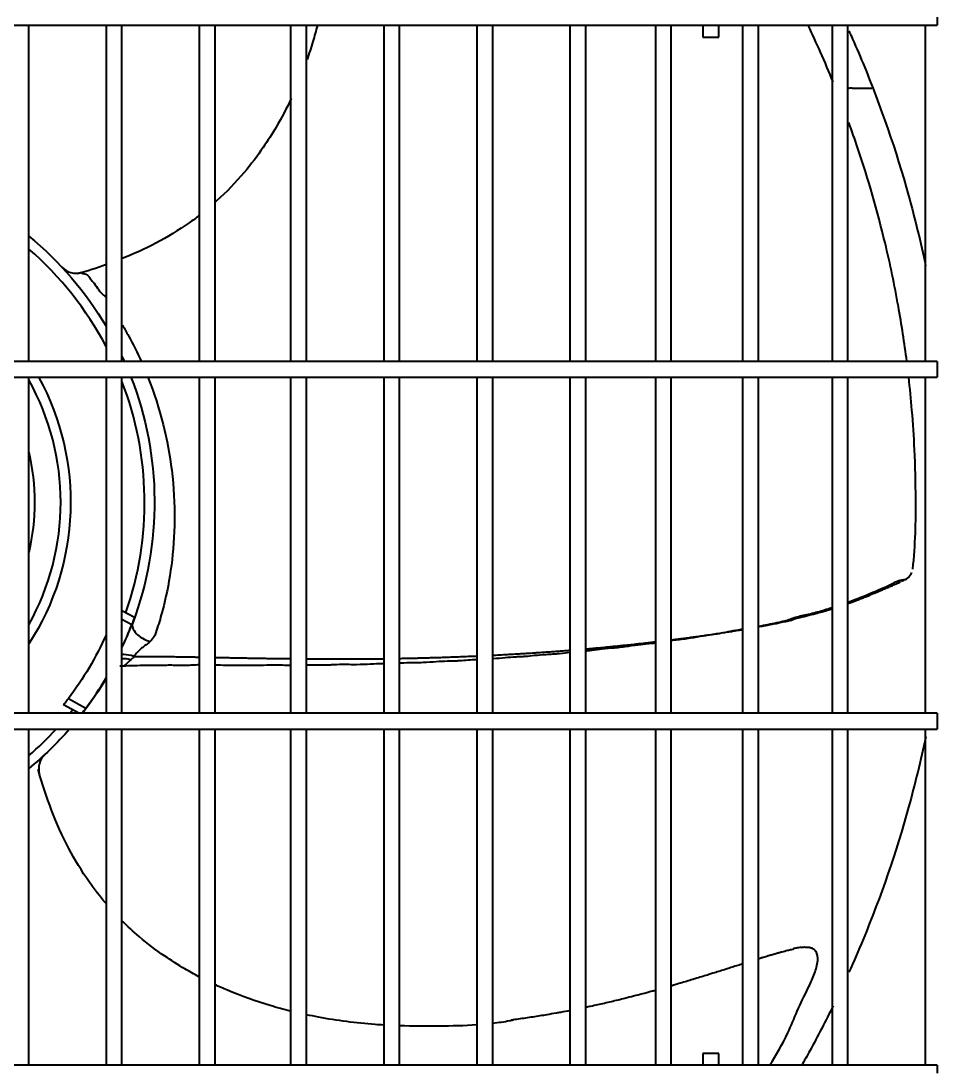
# Model space of a CAD drawing. Extents: x 58467 to 79089, y -33726 to -17391.
# Drawn here: x 72373.29 to 72396.41, y -20431.09 to -20404.65 of the extents above; entities that cross this region are included whole.
import ezdxf

# ---------------------------------------------------------------- set-up
doc = ezdxf.new("R2010")
doc.units = 0
doc.header["$LTSCALE"] = 100
doc.layers.add('+ENTE-ST-DOSEME USTU KONDDRENAJ', color=110, linetype='DOSEMEUSTUKONDENSDRENAJ_LINE', lineweight=40)
doc.linetypes.add('DOSEMEUSTUKONDENSDRENAJ_LINE', pattern='A,300,-40,["CD",Standard,S=15,R=0,X=-35,Y=-7.5],0', length=340)

# ---------------------------------------------------------------- blocks, each defined once
blk = doc.blocks.new('2. KAT SAĞ')
at = {"color": 3}
for p, q in [((54184.216, -33105.638, -3.539), (54184.216, -33105.838, -3.539)), ((54065.854, -33105.838, -3.539), (54184.216, -33105.838, -3.539)), ((54161.297, -33114.317, -3.539), (54161.297, -33105.839, -3.539)), ((54163.246, -33105.839, -3.539), (54163.246, -33114.317, -3.539)), ((54163.646, -33114.317, -3.539), (54163.646, -33105.839, -3.539)), ((54165.596, -33105.839, -3.539), (54165.596, -33114.317, -3.539)), ((54165.996, -33114.317, -3.539), (54165.996, -33105.839, -3.539)), ((54167.903, -33105.839, -3.539), (54167.903, -33114.317, -3.539)), ((54168.303, -33114.317, -3.539), (54168.303, -33105.839, -3.539)), ((54170.252, -33105.839, -3.539), (54170.252, -33114.317, -3.539)), ((54170.652, -33114.317, -3.539), (54170.652, -33105.839, -3.539)), ((54172.602, -33105.839, -3.539), (54172.602, -33114.317, -3.539)), ((54173.002, -33114.317, -3.539), (54173.002, -33105.839, -3.539)), ((54174.951, -33105.839, -3.539), (54174.951, -33114.317, -3.539)), ((54175.351, -33114.317, -3.539), (54175.351, -33105.839, -3.539)), ((54177.108, -33105.839, -3.539), (54177.108, -33114.317, -3.539)), ((54177.508, -33114.317, -3.539), (54177.508, -33105.839, -3.539)), ((54178.308, -33105.838, -3.539), (54178.308, -33106.138, -3.539)), ((54178.708, -33106.138, -3.539), (54178.708, -33105.838, -3.539)), ((54179.308, -33105.839, -3.539), (54179.308, -33114.317, -3.539)), ((54179.708, -33114.317, -3.539), (54179.708, -33105.839, -3.539)), ((54181.567, -33105.838, -3.539), (54181.567, -33114.318, -3.539)), ((54181.967, -33114.318, -3.539), (54181.967, -33105.838, -3.539)), ((54183.916, -33105.838, -3.539), (54183.916, -33114.318, -3.539)), ((54182.073, -33107.424, -3.539), (54182.572, -33107.424, -3.539)), ((54162.135, -33111.946, -3.539), (54162.145, -33111.957, -3.539)), ((54184.216, -33114.317, -3.539), (54065.854, -33114.317, -3.539)), ((54184.216, -33114.317, -3.539), (54184.216, -33114.517, -3.539)), ((54065.854, -33114.717, -3.539), (54184.216, -33114.717, -3.539)), ((54161.297, -33123.195, -3.539), (54161.297, -33114.717, -3.539)), ((54163.246, -33114.717, -3.539), (54163.246, -33123.195, -3.539)), ((54163.646, -33123.195, -3.539), (54163.646, -33114.717, -3.539)), ((54165.596, -33114.717, -3.539), (54165.596, -33123.195, -3.539)), ((54165.996, -33123.195, -3.539), (54165.996, -33114.717, -3.539)), ((54167.903, -33114.717, -3.539), (54167.903, -33123.195, -3.539)), ((54168.303, -33123.195, -3.539), (54168.303, -33114.717, -3.539)), ((54170.252, -33114.717, -3.539), (54170.252, -33123.195, -3.539)), ((54170.652, -33123.195, -3.539), (54170.652, -33114.717, -3.539)), ((54172.602, -33114.717, -3.539), (54172.602, -33123.195, -3.539)), ((54173.002, -33123.195, -3.539), (54173.002, -33114.717, -3.539)), ((54174.951, -33114.717, -3.539), (54174.951, -33123.195, -3.539)), ((54175.351, -33123.195, -3.539), (54175.351, -33114.717, -3.539)), ((54177.108, -33114.717, -3.539), (54177.108, -33123.195, -3.539)), ((54177.508, -33123.195, -3.539), (54177.508, -33114.717, -3.539)), ((54179.308, -33114.717, -3.539), (54179.308, -33123.195, -3.539)), ((54179.708, -33123.195, -3.539), (54179.708, -33114.717, -3.539)), ((54181.567, -33114.717, -3.539), (54181.567, -33123.195, -3.539)), ((54181.967, -33123.195, -3.539), (54181.967, -33114.717, -3.539)), ((54183.916, -33114.717, -3.539), (54183.916, -33123.195, -3.539)), ((54184.216, -33114.517, -3.539), (54184.216, -33114.717, -3.539)), ((54165.592, -33119.871, -3.539), (54165.596, -33119.872, -3.539)), ((54165.592, -33119.871, -3.539), (54165.596, -33119.872, -3.539)), ((54163.646, -33120.598, -3.539), (54163.961, -33120.771, -3.539)), ((54163.892, -33120.961, -3.539), (54163.646, -33120.826, -3.539)), ((54162.294, -33122.822, -3.539), (54162.737, -33123.065, -3.539)), ((54184.216, -33123.195, -3.539), (54065.854, -33123.195, -3.539)), ((54162.56, -33123.195, -3.539), (54162.17, -33122.981, -3.539)), ((54184.216, -33123.195, -3.539), (54184.216, -33123.395, -3.539)), ((54184.216, -33123.395, -3.539), (54184.216, -33123.595, -3.539)), ((54065.854, -33123.595, -3.539), (54184.216, -33123.595, -3.539)), ((54161.297, -33132.074, -3.539), (54161.297, -33123.595, -3.539)), ((54163.246, -33123.595, -3.539), (54163.246, -33132.074, -3.539)), ((54163.646, -33132.074, -3.539), (54163.646, -33123.595, -3.539)), ((54165.596, -33123.595, -3.539), (54165.596, -33132.074, -3.539)), ((54165.996, -33132.074, -3.539), (54165.996, -33123.595, -3.539)), ((54167.903, -33123.595, -3.539), (54167.903, -33132.074, -3.539)), ((54168.303, -33132.074, -3.539), (54168.303, -33123.595, -3.539)), ((54170.252, -33123.595, -3.539), (54170.252, -33132.074, -3.539)), ((54170.652, -33132.074, -3.539), (54170.652, -33123.595, -3.539)), ((54172.602, -33123.595, -3.539), (54172.602, -33132.074, -3.539)), ((54173.002, -33132.074, -3.539), (54173.002, -33123.595, -3.539)), ((54174.951, -33123.595, -3.539), (54174.951, -33132.074, -3.539)), ((54175.351, -33132.074, -3.539), (54175.351, -33123.595, -3.539)), ((54177.108, -33123.595, -3.539), (54177.108, -33132.074, -3.539)), ((54177.508, -33132.074, -3.539), (54177.508, -33123.595, -3.539)), ((54179.308, -33123.595, -3.539), (54179.308, -33132.074, -3.539)), ((54179.708, -33132.074, -3.539), (54179.708, -33123.595, -3.539)), ((54181.567, -33123.595, -3.539), (54181.567, -33132.074, -3.539)), ((54181.967, -33132.074, -3.539), (54181.967, -33123.595, -3.539)), ((54183.916, -33123.595, -3.539), (54183.916, -33132.074, -3.539)), ((54161.703, -33124.232, -3.539), (54161.684, -33124.25, -3.539)), ((54178.308, -33131.774, -3.539), (54178.308, -33132.074, -3.539)), ((54178.708, -33131.774, -3.539), (54178.308, -33131.774, -3.539)), ((54178.708, -33132.074, -3.539), (54178.708, -33131.774, -3.539)), ((54184.216, -33132.074, -3.539), (54065.854, -33132.074, -3.539)), ((54184.216, -33132.074, -3.539), (54184.216, -33132.274, -3.539))]:
    blk.add_line(p, q, dxfattribs=at)
for centre, radius, start, end in [((54182.073, -33107.924, -3.539), 0.5, 90, 102.3062), ((54155.768, -33117.873, -3.539), 8.449, 27.7268, 49.1255), ((54155.768, -33117.873, -3.539), 6.332, 330.8231, 29.1769), ((54155.768, -33117.873, -3.539), 8.449, 340.7868, 21.1705), ((54155.768, -33117.873, -3.539), 8.691, 335.0266, 339.1851), ((54155.768, -33117.873, -3.539), 8.691, 323.3149, 329.3716), ((54155.768, -33117.873, -3.539), 8.449, 320.9474, 321.7132), ((54155.768, -33117.873, -3.539), 8.449, 310.8737, 317.3624)]:
    blk.add_arc(centre, radius, start, end, dxfattribs=at)
at = {"color": 3, "extrusion": (0, 0, -1)}
for radius, start, end in [(8.699, 129.4651, 149.2876), (8.699, 154.9195, 155.8727), (6.582, 151.3463, 212.8556), (8.699, 158.7281, 200.4357), (5.671, 167.13, 192.8588), (8.191, 204.0687, 217.1733), (8.699, 210.7139, 217.7283), (8.699, 221.1398, 230.5364)]:
    blk.add_arc((-54155.768, -33117.873, 3.539), radius, start, end, dxfattribs=at)
at = {"color": 3, "extrusion": (5.03151e-06, -5.39034e-06, 1)}
blk.add_arc((54162.491, -33111.595, -3.09), 0.5, 223.0877, 286.4677, dxfattribs=at)
at = {"color": 3, "extrusion": (-6.04419e-06, -5.64183e-06, 1)}
blk.add_arc((54162.045, -33124.596, -3.678), 0.5, 133.0877, 196.4734, dxfattribs=at)
at = {"color": 3}
for centre, major_axis, ratio, start_param, end_param in [((54164.387, -33121.084, -3.539), (-0.468, 0.175), 0.588101, 0, 1.726902), ((54163.914, -33122.144, -3.539), (0.443, -0.232), 0.512974, 1.938544, 2.458256)]:
    blk.add_ellipse(centre, major_axis=major_axis, ratio=ratio, start_param=start_param, end_param=end_param, dxfattribs=at)
for points, knots in [([(54168.577, -33105.841, -3.539), (54168.542, -33105.978, -3.539), (54168.461, -33106.267, -3.539), (54168.369, -33106.554, -3.539), (54168.317, -33106.704, -3.539)], [0, 0, 0, 0, 0.471851, 1, 1, 1, 1]), ([(54181.594, -33107.263, -3.539), (54181.492, -33107.015, -3.539), (54181.289, -33106.539, -3.539), (54181.071, -33106.063, -3.539), (54180.962, -33105.835, -3.539)], [0, 0, 0, 0, 0.520207, 1, 1, 1, 1]), ([(54181.994, -33105.981, -3.539), (54182.012, -33106.02, -3.539), (54182.134, -33106.293, -3.539), (54182.715, -33107.645, -3.539), (54183.381, -33109.578, -3.539), (54183.803, -33111.31, -3.539), (54183.929, -33111.906, -3.539)], [0, 0, 0, 0, 0.02049, 0.143703, 0.707183, 1, 1, 1, 1]), ([(54178.308, -33106.138, -3.539), (54178.308, -33106.138, -3.539), (54178.31, -33106.138, -3.539), (54178.319, -33106.138, -3.539), (54178.328, -33106.138, -3.539), (54178.352, -33106.138, -3.539), (54178.367, -33106.138, -3.539), (54178.403, -33106.138, -3.539), (54178.423, -33106.138, -3.539), (54178.465, -33106.138, -3.539), (54178.488, -33106.138, -3.539), (54178.533, -33106.138, -3.539), (54178.555, -33106.138, -3.539), (54178.597, -33106.138, -3.539), (54178.617, -33106.138, -3.539), (54178.652, -33106.138, -3.539), (54178.667, -33106.138, -3.539), (54178.69, -33106.138, -3.539), (54178.699, -33106.138, -3.539), (54178.707, -33106.138, -3.539), (54178.708, -33106.138, -3.539), (54178.708, -33106.138, -3.539)], [0, 0, 0, 0, 0.072796, 0.072796, 0.180355, 0.180355, 0.287914, 0.287914, 0.395473, 0.395473, 0.503031, 0.503031, 0.61059, 0.61059, 0.718149, 0.718149, 0.825708, 0.825708, 0.933267, 0.933267, 1, 1, 1, 1]), ([(54167.918, -33107.685, -3.539), (54167.803, -33107.93, -3.539), (54167.582, -33108.351, -3.539), (54167.186, -33108.975, -3.539), (54166.7, -33109.613, -3.539), (54166.271, -33110.057, -3.539), (54166.009, -33110.292, -3.539), (54165.998, -33110.302, -3.539)], [0, 0, 0, 0, 0.250799, 0.438254, 0.680606, 0.985878, 1, 1, 1, 1]), ([(54183.453, -33114.316, -3.539), (54183.394, -33113.854, -3.539), (54183.242, -33112.86, -3.539), (54182.867, -33111.065, -3.539), (54182.423, -33109.516, -3.539), (54182.067, -33108.502, -3.539), (54181.991, -33108.291, -3.539)], [0, 0, 0, 0, 0.230715, 0.496584, 0.895571, 1, 1, 1, 1]), ([(54165.604, -33110.629, -3.539), (54165.518, -33110.695, -3.539), (54165.166, -33110.954, -3.539), (54164.526, -33111.344, -3.539), (54163.939, -33111.61, -3.539), (54163.649, -33111.726, -3.539)], [0, 0, 0, 0, 0.146134, 0.586198, 1, 1, 1, 1]), ([(54162.627, -33112.081, -3.539), (54162.627, -33112.084, -3.539), (54162.631, -33112.087, -3.539), (54162.65, -33112.095, -3.539), (54162.667, -33112.099, -3.539), (54162.717, -33112.114, -3.539), (54162.752, -33112.126, -3.539), (54162.812, -33112.169, -3.539), (54162.826, -33112.201, -3.539), (54162.864, -33112.258, -3.539), (54162.885, -33112.284, -3.539), (54162.953, -33112.36, -3.539), (54162.995, -33112.415, -3.539), (54163.052, -33112.498, -3.539), (54163.068, -33112.527, -3.539), (54163.108, -33112.58, -3.539), (54163.134, -33112.603, -3.539), (54163.191, -33112.65, -3.539), (54163.219, -33112.676, -3.539), (54163.245, -33112.703, -3.539)], [0, 0, 0, 0, 0.041274, 0.041274, 0.097669, 0.097669, 0.210461, 0.210461, 0.323252, 0.323252, 0.436043, 0.436043, 0.661626, 0.661626, 0.774417, 0.774417, 0.887208, 0.887208, 1, 1, 1, 1]), ([(54163.659, -33113.402, -3.539), (54163.712, -33113.491, -3.539), (54163.761, -33113.581, -3.539), (54163.927, -33113.884, -3.539), (54164.034, -33114.101, -3.539), (54164.131, -33114.316, -3.539)], [0, 0, 0, 0, 0.29522, 0.29522, 1, 1, 1, 1]), ([(54164.3, -33114.718, -3.539), (54164.617, -33115.515, -3.539), (54164.808, -33116.308, -3.539), (54165.01, -33117.925, -3.539), (54164.987, -33118.736, -3.539), (54164.845, -33119.824, -3.539), (54164.78, -33120.164, -3.539), (54164.661, -33120.64, -3.539), (54164.618, -33120.792, -3.539), (54164.55, -33121.011, -3.539), (54164.524, -33121.084, -3.539), (54164.495, -33121.187, -3.539), (54164.481, -33121.219, -3.539), (54164.437, -33121.294, -3.539), (54164.407, -33121.339, -3.539), (54164.359, -33121.384, -3.539)], [0, 0, 0, 0, 0.302954, 0.302954, 0.651477, 0.651477, 0.825738, 0.825738, 0.912869, 0.912869, 0.956435, 0.956435, 0.978217, 0.978217, 1, 1, 1, 1]), ([(54183.606, -33119.556, -3.539), (54183.636, -33119.253, -3.539), (54183.679, -33118.66, -3.539), (54183.684, -33117.659, -3.539), (54183.66, -33116.626, -3.539), (54183.593, -33115.603, -3.539), (54183.533, -33114.994, -3.539), (54183.502, -33114.717, -3.539)], [0, 0, 0, 0, 0.182857, 0.35926, 0.617017, 0.825344, 1, 1, 1, 1]), ([(54183.317, -33119.87, -3.539), (54183.349, -33119.853, -3.539), (54183.413, -33119.817, -3.539), (54183.488, -33119.776, -3.539), (54183.537, -33119.721, -3.539), (54183.57, -33119.67, -3.539), (54183.584, -33119.642, -3.539)], [0, 0, 0, 0, 0.181976, 0.413188, 0.708779, 1, 1, 1, 1]), ([(54181.966, -33120.392, -3.539), (54181.998, -33120.38, -3.539), (54182.236, -33120.293, -3.539), (54182.559, -33120.162, -3.539), (54182.916, -33120.006, -3.539), (54183.095, -33119.917, -3.539), (54183.208, -33119.863, -3.539), (54183.295, -33119.831, -3.539), (54183.387, -33119.823, -3.539), (54183.433, -33119.814, -3.539), (54183.451, -33119.812, -3.539)], [0, 0, 0, 0, 0.054722, 0.413265, 0.565134, 0.700229, 0.769577, 0.820811, 0.901304, 1, 1, 1, 1]), ([(54181.967, -33120.426, -3.539), (54181.974, -33120.423, -3.539), (54182.016, -33120.408, -3.539), (54182.081, -33120.385, -3.539), (54182.16, -33120.356, -3.539), (54182.238, -33120.326, -3.539), (54182.314, -33120.296, -3.539), (54182.401, -33120.262, -3.539), (54182.475, -33120.232, -3.539), (54182.547, -33120.202, -3.539), (54182.608, -33120.177, -3.539), (54182.669, -33120.151, -3.539), (54182.736, -33120.123, -3.539), (54182.803, -33120.094, -3.539), (54182.868, -33120.066, -3.539), (54182.92, -33120.044, -3.539), (54182.975, -33120.02, -3.539), (54183.021, -33120, -3.539), (54183.075, -33119.976, -3.539), (54183.116, -33119.958, -3.539), (54183.163, -33119.938, -3.539), (54183.204, -33119.92, -3.539), (54183.239, -33119.904, -3.539), (54183.277, -33119.888, -3.539), (54183.292, -33119.881, -3.539), (54183.297, -33119.879, -3.539)], [0, 0, 0, 0, 0.013184, 0.076179, 0.118176, 0.160173, 0.223168, 0.265165, 0.32816, 0.370157, 0.412154, 0.454151, 0.496147, 0.559143, 0.60114, 0.643136, 0.685133, 0.72713, 0.769127, 0.811124, 0.853121, 0.895118, 0.937114, 0.979111, 1, 1, 1, 1]), ([(54179.712, -33121, -3.539), (54179.756, -33120.991, -3.539), (54179.95, -33120.95, -3.539), (54180.145, -33120.913, -3.539), (54180.495, -33120.836, -3.539), (54180.609, -33120.773, -3.539), (54180.846, -33120.722, -3.539), (54181.026, -33120.682, -3.539), (54181.208, -33120.635, -3.539), (54181.355, -33120.592, -3.539), (54181.45, -33120.564, -3.539), (54181.512, -33120.545, -3.539), (54181.546, -33120.534, -3.539), (54181.564, -33120.528, -3.539)], [0, 0, 0, 0, 0.069935, 0.324368, 0.375737, 0.555953, 0.632284, 0.714834, 0.803633, 0.897292, 0.950384, 0.973119, 1, 1, 1, 1]), ([(54179.714, -33121.01, -3.539), (54179.717, -33121.009, -3.539), (54179.775, -33120.999, -3.539), (54179.86, -33120.983, -3.539), (54179.997, -33120.957, -3.539), (54180.106, -33120.936, -3.539), (54180.241, -33120.908, -3.539), (54180.349, -33120.886, -3.539), (54180.469, -33120.861, -3.539), (54180.576, -33120.838, -3.539), (54180.604, -33120.811, -3.539), (54180.723, -33120.784, -3.539), (54180.828, -33120.758, -3.539), (54180.933, -33120.733, -3.539), (54181.037, -33120.706, -3.539), (54181.14, -33120.679, -3.539), (54181.242, -33120.652, -3.539), (54181.342, -33120.624, -3.539), (54181.441, -33120.596, -3.539), (54181.514, -33120.574, -3.539), (54181.553, -33120.562, -3.539), (54181.567, -33120.558, -3.539)], [0, 0, 0, 0, 0.003473, 0.084564, 0.125109, 0.2062, 0.246746, 0.327836, 0.368382, 0.4292, 0.490018, 0.550836, 0.611654, 0.6522, 0.713018, 0.773836, 0.814381, 0.875199, 0.936017, 0.976563, 1, 1, 1, 1]), ([(54163.961, -33120.771, -3.539), (54163.961, -33120.771, -3.539), (54163.96, -33120.775, -3.539), (54163.955, -33120.789, -3.539), (54163.951, -33120.799, -3.539), (54163.942, -33120.825, -3.539), (54163.936, -33120.841, -3.539), (54163.923, -33120.877, -3.539), (54163.916, -33120.897, -3.539), (54163.903, -33120.932, -3.539), (54163.897, -33120.946, -3.539), (54163.892, -33120.961, -3.539)], [0, 0, 0, 0, 0.211758, 0.211758, 0.423432, 0.423432, 0.636431, 0.636431, 0.852021, 0.852021, 1, 1, 1, 1]), ([(54163.647, -33121.545, -3.539), (54163.668, -33121.499, -3.539), (54163.688, -33121.452, -3.539), (54163.747, -33121.32, -3.539), (54163.785, -33121.234, -3.539), (54163.856, -33121.068, -3.539), (54163.89, -33120.989, -3.539), (54163.919, -33120.91, -3.539)], [0, 0, 0, 0, 0.218967, 0.218967, 0.624953, 0.624953, 1, 1, 1, 1]), ([(54177.506, -33121.343, -3.539), (54177.546, -33121.338, -3.539), (54177.631, -33121.327, -3.539), (54177.763, -33121.31, -3.539), (54177.899, -33121.292, -3.539), (54178.034, -33121.274, -3.539), (54178.182, -33121.254, -3.539), (54178.314, -33121.235, -3.539), (54178.459, -33121.214, -3.539), (54178.576, -33121.197, -3.539), (54178.72, -33121.175, -3.539), (54178.85, -33121.155, -3.539), (54178.993, -33121.133, -3.539), (54179.122, -33121.112, -3.539), (54179.227, -33121.095, -3.539), (54179.289, -33121.084, -3.539), (54179.307, -33121.081, -3.539)], [0, 0, 0, 0, 0.063846, 0.137211, 0.210576, 0.283941, 0.357305, 0.455125, 0.504035, 0.601855, 0.650765, 0.748585, 0.821949, 0.895314, 0.968679, 1, 1, 1, 1]), ([(54177.507, -33121.355, -3.539), (54177.52, -33121.353, -3.539), (54177.59, -33121.344, -3.539), (54177.724, -33121.33, -3.539), (54177.974, -33121.298, -3.539), (54178.238, -33121.251, -3.539), (54178.461, -33121.216, -3.539), (54178.646, -33121.19, -3.539), (54178.814, -33121.164, -3.539), (54179.016, -33121.117, -3.539), (54179.192, -33121.088, -3.539), (54179.296, -33121.073, -3.539), (54179.307, -33121.071, -3.539)], [0, 0, 0, 0, 0.0204, 0.107202, 0.200873, 0.403072, 0.589254, 0.661717, 0.721758, 0.842147, 0.982778, 1, 1, 1, 1]), ([(54164.359, -33121.384, -3.539), (54164.297, -33121.442, -3.539), (54164.214, -33121.492, -3.539), (54164.068, -33121.618, -3.539), (54164.007, -33121.693, -3.539), (54163.942, -33121.759, -3.539)], [0, 0, 0, 0, 0.5, 0.5, 1, 1, 1, 1]), ([(54173.012, -33121.729, -3.539), (54173.035, -33121.728, -3.539), (54173.124, -33121.723, -3.539), (54173.245, -33121.717, -3.539), (54173.406, -33121.708, -3.539), (54173.551, -33121.7, -3.539), (54173.713, -33121.69, -3.539), (54173.874, -33121.68, -3.539), (54174.019, -33121.67, -3.539), (54174.181, -33121.66, -3.539), (54174.328, -33121.649, -3.539), (54174.492, -33121.638, -3.539), (54174.639, -33121.627, -3.539), (54174.784, -33121.616, -3.539), (54174.886, -33121.608, -3.539), (54174.94, -33121.603, -3.539), (54174.946, -33121.603, -3.539)], [0, 0, 0, 0, 0.035053, 0.135553, 0.185802, 0.286301, 0.361675, 0.43705, 0.537549, 0.587798, 0.688297, 0.763672, 0.839046, 0.91442, 0.989795, 1, 1, 1, 1]), ([(54175.35, -33121.569, -3.539), (54175.366, -33121.568, -3.539), (54175.446, -33121.561, -3.539), (54175.556, -33121.551, -3.539), (54175.713, -33121.537, -3.539), (54175.855, -33121.524, -3.539), (54176.014, -33121.508, -3.539), (54176.157, -33121.494, -3.539), (54176.299, -33121.48, -3.539), (54176.455, -33121.464, -3.539), (54176.593, -33121.449, -3.539), (54176.746, -33121.432, -3.539), (54176.883, -33121.417, -3.539), (54177.014, -33121.402, -3.539), (54177.083, -33121.394, -3.539), (54177.108, -33121.391, -3.539)], [0, 0, 0, 0, 0.028017, 0.134196, 0.187285, 0.293464, 0.373098, 0.452732, 0.532366, 0.612, 0.718179, 0.771268, 0.877447, 0.957081, 1, 1, 1, 1]), ([(54175.35, -33121.618, -3.539), (54175.365, -33121.617, -3.539), (54175.418, -33121.613, -3.539), (54175.56, -33121.6, -3.539), (54175.778, -33121.564, -3.539), (54176.033, -33121.545, -3.539), (54176.261, -33121.522, -3.539), (54176.49, -33121.492, -3.539), (54176.718, -33121.458, -3.539), (54176.935, -33121.437, -3.539), (54177.076, -33121.421, -3.539), (54177.108, -33121.417, -3.539)], [0, 0, 0, 0, 0.026625, 0.086224, 0.216151, 0.379674, 0.473035, 0.573734, 0.780901, 0.950937, 1, 1, 1, 1]), ([(54163.942, -33121.759, -3.539), (54163.852, -33121.73, -3.539), (54163.766, -33121.715, -3.539), (54163.677, -33121.714, -3.539), (54163.659, -33121.716, -3.539), (54163.643, -33121.718, -3.539)], [0, 0, 0, 0, 0.78393, 0.78393, 1, 1, 1, 1]), ([(54163.866, -33121.849, -3.539), (54163.815, -33121.895, -3.539), (54163.764, -33121.939, -3.539), (54163.708, -33121.983, -3.539), (54163.698, -33121.993, -3.539), (54163.701, -33121.995, -3.539)], [0, 0, 0, 0, 0.677972, 0.677972, 1, 1, 1, 1]), ([(54163.956, -33121.761, -3.539), (54163.956, -33121.761, -3.539), (54163.955, -33121.761, -3.539), (54163.927, -33121.793, -3.539), (54163.897, -33121.822, -3.539), (54163.866, -33121.849, -3.539)], [0, 0, 0, 0, 0.000046, 0.000046, 1, 1, 1, 1]), ([(54163.956, -33121.761, -3.539), (54163.972, -33121.761, -3.539), (54164.013, -33121.761, -3.539), (54164.097, -33121.761, -3.539), (54164.189, -33121.76, -3.539), (54164.283, -33121.761, -3.539), (54164.367, -33121.761, -3.539), (54164.448, -33121.761, -3.539), (54164.544, -33121.762, -3.539), (54164.644, -33121.762, -3.539), (54164.756, -33121.764, -3.539), (54164.855, -33121.765, -3.539), (54164.961, -33121.766, -3.539), (54165.061, -33121.768, -3.539), (54165.162, -33121.769, -3.539), (54165.277, -33121.771, -3.539), (54165.379, -33121.772, -3.539), (54165.491, -33121.775, -3.539), (54165.56, -33121.776, -3.539), (54165.599, -33121.777, -3.539)], [0, 0, 0, 0, 0.032149, 0.083522, 0.160582, 0.211955, 0.263329, 0.314702, 0.366075, 0.443135, 0.494509, 0.571569, 0.622942, 0.674316, 0.751376, 0.802749, 0.879809, 0.931182, 1, 1, 1, 1]), ([(54165.995, -33121.784, -3.539), (54166.02, -33121.785, -3.539), (54166.091, -33121.786, -3.539), (54166.196, -33121.788, -3.539), (54166.322, -33121.791, -3.539), (54166.448, -33121.793, -3.539), (54166.573, -33121.796, -3.539), (54166.698, -33121.798, -3.539), (54166.822, -33121.8, -3.539), (54166.947, -33121.803, -3.539), (54167.072, -33121.805, -3.539), (54167.198, -33121.807, -3.539), (54167.324, -33121.809, -3.539), (54167.468, -33121.811, -3.539), (54167.597, -33121.813, -3.539), (54167.745, -33121.815, -3.539), (54167.836, -33121.816, -3.539), (54167.895, -33121.817, -3.539), (54167.903, -33121.817, -3.539)], [0, 0, 0, 0, 0.040051, 0.114821, 0.164667, 0.239437, 0.314206, 0.364053, 0.438822, 0.513592, 0.563438, 0.638207, 0.712977, 0.762823, 0.862516, 0.912362, 0.987132, 1, 1, 1, 1]), ([(54168.3, -33121.821, -3.539), (54168.307, -33121.821, -3.539), (54168.346, -33121.821, -3.539), (54168.433, -33121.822, -3.539), (54168.563, -33121.823, -3.539), (54168.709, -33121.823, -3.539), (54168.855, -33121.824, -3.539), (54169.002, -33121.824, -3.539), (54169.15, -33121.824, -3.539), (54169.283, -33121.824, -3.539), (54169.434, -33121.823, -3.539), (54169.57, -33121.823, -3.539), (54169.738, -33121.822, -3.539), (54169.871, -33121.821, -3.539), (54170.035, -33121.819, -3.539), (54170.15, -33121.818, -3.539), (54170.233, -33121.817, -3.539), (54170.25, -33121.816, -3.539)], [0, 0, 0, 0, 0.010487, 0.061193, 0.137252, 0.213312, 0.289371, 0.365431, 0.44149, 0.517549, 0.568256, 0.669668, 0.720374, 0.821787, 0.872493, 0.973906, 1, 1, 1, 1]), ([(54170.653, -33121.927, -3.539), (54170.665, -33121.926, -3.539), (54170.772, -33121.918, -3.539), (54170.939, -33121.914, -3.539), (54171.16, -33121.912, -3.539), (54171.399, -33121.903, -3.539), (54171.652, -33121.882, -3.539), (54171.866, -33121.872, -3.539), (54172.039, -33121.869, -3.539), (54172.197, -33121.866, -3.539), (54172.381, -33121.846, -3.539), (54172.528, -33121.838, -3.539), (54172.602, -33121.835, -3.539)], [0, 0, 0, 0, 0.018343, 0.157453, 0.238031, 0.324289, 0.506652, 0.672833, 0.73751, 0.790122, 0.895489, 1, 1, 1, 1]), ([(54170.655, -33121.81, -3.539), (54170.7, -33121.809, -3.539), (54170.779, -33121.807, -3.539), (54170.925, -33121.804, -3.539), (54171.061, -33121.801, -3.539), (54171.23, -33121.797, -3.539), (54171.382, -33121.793, -3.539), (54171.547, -33121.788, -3.539), (54171.695, -33121.784, -3.539), (54171.842, -33121.779, -3.539), (54172.006, -33121.773, -3.539), (54172.153, -33121.767, -3.539), (54172.317, -33121.761, -3.539), (54172.455, -33121.755, -3.539), (54172.561, -33121.75, -3.539), (54172.601, -33121.749, -3.539)], [0, 0, 0, 0, 0.070528, 0.121604, 0.223755, 0.274831, 0.376982, 0.453596, 0.530209, 0.606823, 0.683436, 0.785588, 0.836663, 0.938815, 1, 1, 1, 1]), ([(54173.002, -33121.815, -3.539), (54173.003, -33121.815, -3.539), (54173.119, -33121.806, -3.539), (54173.317, -33121.785, -3.539), (54173.53, -33121.77, -3.539), (54173.704, -33121.763, -3.539), (54173.867, -33121.755, -3.539), (54174.078, -33121.727, -3.539), (54174.31, -33121.713, -3.539), (54174.528, -33121.699, -3.539), (54174.738, -33121.679, -3.539), (54174.872, -33121.662, -3.539), (54174.954, -33121.653, -3.539)], [0, 0, 0, 0, 0.001003, 0.175577, 0.336729, 0.400183, 0.452324, 0.558124, 0.692378, 0.769859, 0.852982, 1, 1, 1, 1]), ([(54163.589, -33121.999, -3.539), (54163.784, -33121.992, -3.539), (54164.181, -33121.981, -3.539), (54164.603, -33121.978, -3.539), (54164.888, -33121.976, -3.539), (54165.011, -33121.978, -3.539), (54165.142, -33121.976, -3.539), (54165.251, -33121.979, -3.539), (54165.352, -33121.978, -3.539), (54165.468, -33121.973, -3.539), (54165.546, -33121.967, -3.539), (54165.598, -33121.964, -3.539)], [0, 0, 0, 0, 0.286213, 0.579725, 0.615099, 0.700692, 0.766378, 0.829652, 0.869632, 0.911891, 1, 1, 1, 1]), ([(54165.996, -33121.97, -3.539), (54166.085, -33121.974, -3.539), (54166.37, -33121.985, -3.539), (54166.673, -33121.974, -3.539), (54166.92, -33121.98, -3.539), (54167.045, -33121.983, -3.539), (54167.228, -33121.981, -3.539), (54167.424, -33121.963, -3.539), (54167.691, -33121.976, -3.539), (54167.838, -33121.98, -3.539), (54167.904, -33121.98, -3.539)], [0, 0, 0, 0, 0.131646, 0.410876, 0.520141, 0.562705, 0.601468, 0.78581, 0.899724, 1, 1, 1, 1]), ([(54168.307, -33121.973, -3.539), (54168.331, -33121.973, -3.539), (54168.456, -33121.97, -3.539), (54168.592, -33121.972, -3.539), (54168.754, -33121.974, -3.539), (54168.837, -33121.973, -3.539), (54168.99, -33121.964, -3.539), (54169.168, -33121.956, -3.539), (54169.385, -33121.96, -3.539), (54169.638, -33121.962, -3.539), (54169.925, -33121.947, -3.539), (54170.126, -33121.939, -3.539), (54170.24, -33121.938, -3.539), (54170.251, -33121.938, -3.539)], [0, 0, 0, 0, 0.038603, 0.211293, 0.242009, 0.269654, 0.324997, 0.458672, 0.537504, 0.623223, 0.806489, 0.981461, 1, 1, 1, 1]), ([(54162.17, -33122.981, -3.539), (54162.17, -33122.981, -3.539), (54162.172, -33122.978, -3.539), (54162.181, -33122.967, -3.539), (54162.188, -33122.958, -3.539), (54162.205, -33122.937, -3.539), (54162.216, -33122.923, -3.539), (54162.239, -33122.893, -3.539), (54162.252, -33122.876, -3.539), (54162.275, -33122.847, -3.539), (54162.285, -33122.834, -3.539), (54162.294, -33122.822, -3.539)], [0, 0, 0, 0, 0.211356, 0.211356, 0.422617, 0.422617, 0.635365, 0.635365, 0.851032, 0.851032, 1, 1, 1, 1]), ([(54162.737, -33123.065, -3.539), (54162.724, -33123.083, -3.539), (54162.71, -33123.102, -3.539), (54162.684, -33123.136, -3.539), (54162.671, -33123.152, -3.539), (54162.652, -33123.178, -3.539), (54162.644, -33123.188, -3.539), (54162.637, -33123.197, -3.539)], [0, 0, 0, 0, 0.355398, 0.355398, 0.710856, 0.710856, 1, 1, 1, 1]), ([(54183.93, -33123.793, -3.539), (54183.805, -33124.386, -3.539), (54183.383, -33126.121, -3.539), (54182.703, -33128.096, -3.539), (54182.117, -33129.452, -3.539), (54181.994, -33129.724, -3.539)], [0, 0, 0, 0, 0.290837, 0.856482, 1, 1, 1, 1]), ([(54163.24, -33127.989, -3.539), (54163.091, -33127.815, -3.539), (54162.749, -33127.375, -3.539), (54162.276, -33126.597, -3.539), (54161.852, -33125.642, -3.539), (54161.626, -33124.965, -3.539), (54161.529, -33124.615, -3.539)], [0, 0, 0, 0, 0.182173, 0.442327, 0.718068, 1, 1, 1, 1]), ([(54165.589, -33129.84, -3.539), (54165.469, -33129.778, -3.539), (54165.174, -33129.613, -3.539), (54164.666, -33129.291, -3.539), (54164.129, -33128.883, -3.539), (54163.782, -33128.563, -3.539), (54163.636, -33128.418, -3.539)], [0, 0, 0, 0, 0.167806, 0.420315, 0.746772, 1, 1, 1, 1]), ([(54181.047, -33129.12, -3.539), (54181.032, -33129.115, -3.539), (54181.007, -33129.109, -3.539), (54180.977, -33129.104, -3.539), (54180.931, -33129.1, -3.539), (54180.895, -33129.099, -3.539), (54180.851, -33129.099, -3.539), (54180.799, -33129.102, -3.539), (54180.754, -33129.106, -3.539), (54180.694, -33129.114, -3.539), (54180.642, -33129.122, -3.539), (54180.579, -33129.133, -3.539), (54180.609, -33129.145, -3.539), (54180.533, -33129.162, -3.539), (54180.454, -33129.18, -3.539), (54180.373, -33129.2, -3.539), (54180.3, -33129.219, -3.539), (54180.226, -33129.239, -3.539), (54180.138, -33129.264, -3.539), (54180.047, -33129.29, -3.539), (54179.941, -33129.321, -3.539), (54179.846, -33129.35, -3.539), (54179.763, -33129.375, -3.539), (54179.722, -33129.388, -3.539), (54179.708, -33129.392, -3.539)], [0, 0, 0, 0, 0.062879, 0.105521, 0.148163, 0.190805, 0.233447, 0.276089, 0.318731, 0.361373, 0.404015, 0.446657, 0.489299, 0.531941, 0.595904, 0.638546, 0.681188, 0.72383, 0.766472, 0.830435, 0.873077, 0.93704, 0.979682, 1, 1, 1, 1]), ([(54179.988, -33132.079, -3.539), (54180.159, -33131.812, -3.539), (54180.425, -33131.359, -3.539), (54180.68, -33130.703, -3.539), (54180.922, -33130.221, -3.539), (54181.112, -33129.808, -3.539), (54181.201, -33129.538, -3.539), (54181.21, -33129.335, -3.539), (54181.186, -33129.244, -3.539), (54181.15, -33129.186, -3.539), (54181.105, -33129.142, -3.539), (54181.065, -33129.124, -3.539), (54181.034, -33129.116, -3.539)], [0, 0, 0, 0, 0.285729, 0.472156, 0.665521, 0.767672, 0.867545, 0.908718, 0.944194, 0.959349, 0.972834, 1, 1, 1, 1]), ([(54179.309, -33129.517, -3.539), (54179.28, -33129.527, -3.539), (54179.205, -33129.55, -3.539), (54179.083, -33129.589, -3.539), (54178.957, -33129.629, -3.539), (54178.834, -33129.668, -3.539), (54178.706, -33129.709, -3.539), (54178.576, -33129.749, -3.539), (54178.444, -33129.791, -3.539), (54178.309, -33129.832, -3.539), (54178.173, -33129.874, -3.539), (54178.035, -33129.916, -3.539), (54177.897, -33129.958, -3.539), (54177.74, -33130.004, -3.539), (54177.611, -33130.042, -3.539), (54177.534, -33130.065, -3.539), (54177.509, -33130.072, -3.539)], [0, 0, 0, 0, 0.053389, 0.135929, 0.218468, 0.273495, 0.356035, 0.438575, 0.493601, 0.576141, 0.658681, 0.713708, 0.796247, 0.878787, 0.961327, 1, 1, 1, 1]), ([(54167.899, -33130.707, -3.539), (54167.729, -33130.665, -3.539), (54167.19, -33130.518, -3.539), (54166.553, -33130.292, -3.539), (54166.095, -33130.088, -3.539), (54165.99, -33130.039, -3.539)], [0, 0, 0, 0, 0.261577, 0.828831, 1, 1, 1, 1]), ([(54177.109, -33130.185, -3.539), (54177.107, -33130.186, -3.539), (54177.07, -33130.196, -3.539), (54176.961, -33130.226, -3.539), (54176.816, -33130.265, -3.539), (54176.633, -33130.313, -3.539), (54176.486, -33130.351, -3.539), (54176.317, -33130.393, -3.539), (54176.166, -33130.431, -3.539), (54175.993, -33130.472, -3.539), (54175.82, -33130.512, -3.539), (54175.647, -33130.551, -3.539), (54175.492, -33130.585, -3.539), (54175.395, -33130.606, -3.539), (54175.356, -33130.614, -3.539)], [0, 0, 0, 0, 0.002684, 0.066908, 0.195355, 0.259579, 0.388026, 0.45225, 0.548585, 0.64492, 0.741256, 0.837591, 0.933927, 1, 1, 1, 1]), ([(54181.595, -33130.572, -3.539), (54181.407, -33130.955, -3.539), (54181.144, -33131.462, -3.539), (54180.866, -33131.961, -3.539), (54180.795, -33132.087, -3.539)], [0, 0, 0, 0, 0.747188, 1, 1, 1, 1]), ([(54170.252, -33131.061, -3.539), (54170.179, -33131.057, -3.539), (54169.629, -33131.021, -3.539), (54168.976, -33130.935, -3.539), (54168.402, -33130.821, -3.539), (54168.3, -33130.799, -3.539)], [0, 0, 0, 0, 0.111828, 0.842309, 1, 1, 1, 1]), ([(54174.955, -33130.695, -3.539), (54174.954, -33130.695, -3.539), (54174.877, -33130.71, -3.539), (54174.76, -33130.732, -3.539), (54174.566, -33130.767, -3.539), (54174.39, -33130.798, -3.539), (54174.193, -33130.83, -3.539), (54174.013, -33130.858, -3.539), (54173.831, -33130.885, -3.539), (54173.649, -33130.91, -3.539), (54173.528, -33130.925, -3.539), (54173.467, -33130.933, -3.539)], [0, 0, 0, 0, 0.000398, 0.160308, 0.240263, 0.400174, 0.520106, 0.640039, 0.759972, 0.879905, 1, 1, 1, 1]), ([(54172.607, -33131.057, -3.539), (54172.289, -33131.079, -3.539), (54171.635, -33131.092, -3.539), (54170.983, -33131.09, -3.539), (54170.652, -33131.079, -3.539)], [0, 0, 0, 0, 0.49152, 1, 1, 1, 1]), ([(54173.519, -33130.939, -3.539), (54173.49, -33130.945, -3.539), (54173.32, -33130.978, -3.539), (54173.149, -33131.003, -3.539), (54173.007, -33131.02, -3.539)], [0, 0, 0, 0, 0.174109, 1, 1, 1, 1])]:
    blk.add_open_spline(points, degree=3, knots=knots, dxfattribs=at)
for points, degree in [([(54162.127, -33111.937, -3.539), (54162.123, -33111.932, -3.539), (54162.149, -33111.961, -3.539)], 2), ([(54163.251, -33111.877, -3.539), (54163.008, -33111.964, -3.539), (54162.761, -33112.042, -3.539), (54162.51, -33112.111, -3.539)], 3), ([(54163.942, -33121.759, -3.539), (54163.946, -33121.76, -3.539), (54163.951, -33121.761, -3.539), (54163.956, -33121.761, -3.539)], 3), ([(54161.703, -33124.232, -3.539), (54161.708, -33124.227, -3.539), (54161.679, -33124.254, -3.539)], 2)]:
    blk.add_open_spline(points, degree=degree, dxfattribs=at)

msp = doc.modelspace()

# ---------------------------------------------------------------- block references
at = {"layer": '+ENTE-ST-DOSEME USTU KONDDRENAJ', "color": 3, "linetype": 'Continuous'}
msp.add_blockref('2. KAT SAĞ', (18212.194, 12701.082), dxfattribs=at)

doc.saveas('drawing.dxf')
